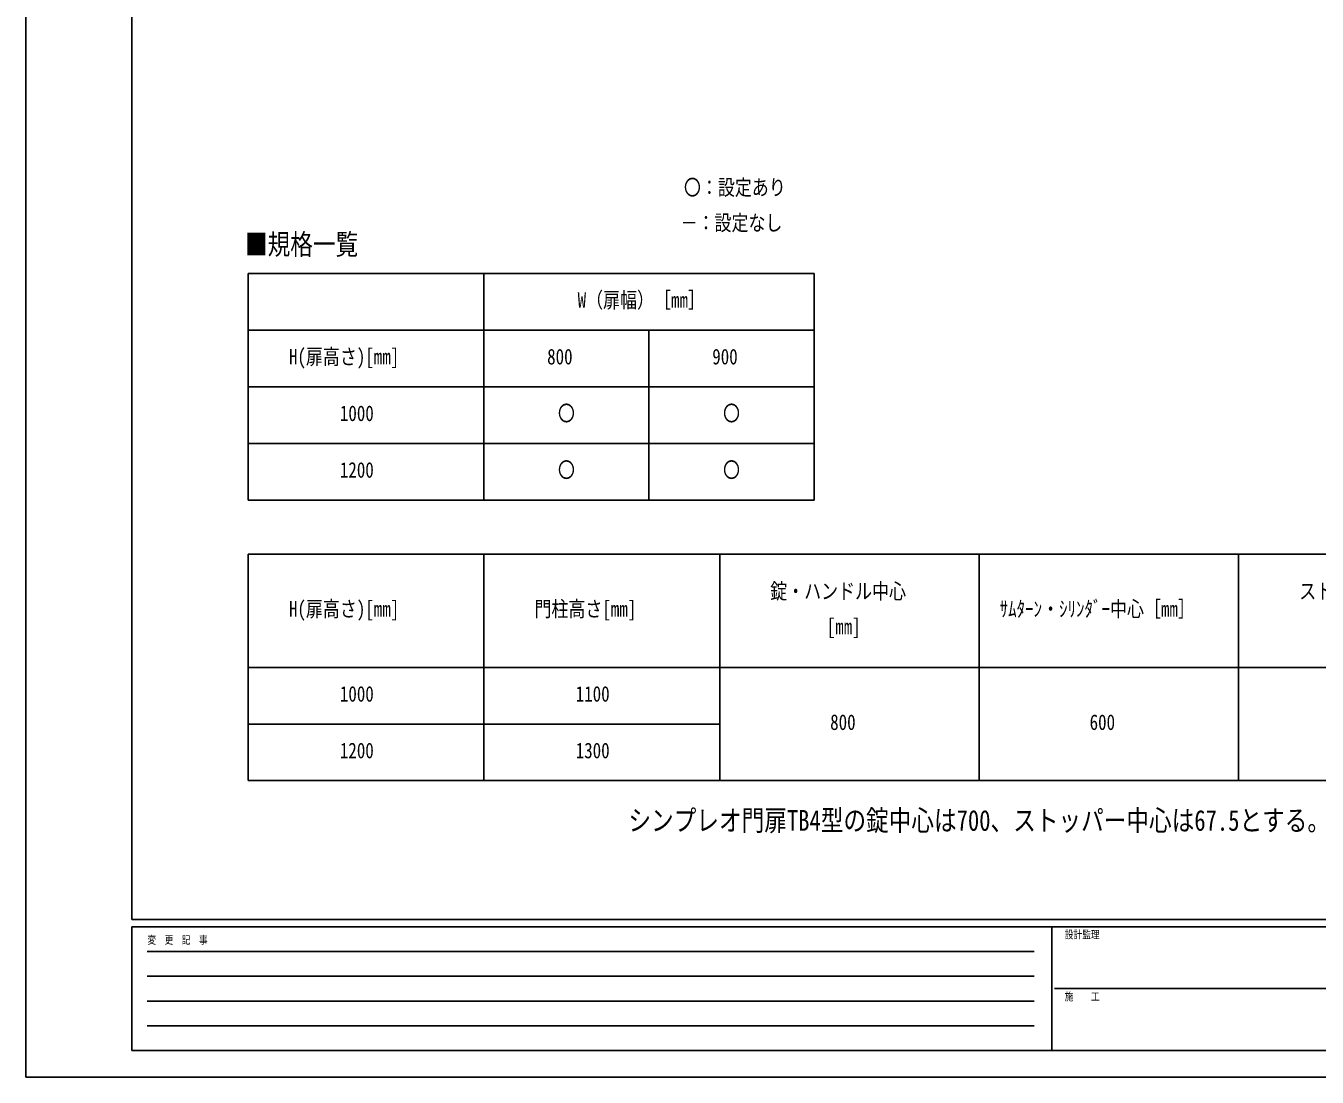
# Model space of a CAD drawing. Units: millimetres, scale not verified. Extents: x -6308 to 6308, y -4455 to 4455.
# Drawn here: x -6308 to -832, y -4455 to 0 of the extents above; entities that cross this region are included whole.
import ezdxf
from ezdxf.enums import TextEntityAlignment as Align

# ---------------------------------------------------------------- set-up
doc = ezdxf.new("R2010")
doc.units = ezdxf.units.MM
doc.header["$LTSCALE"] = 20
doc.layers.add('0-1_USER1', color=3, linetype='Continuous')
doc.layers.add('0-5_YKK_ZWAK', color=7, linetype='Continuous')
doc.styles.add('ＭＳ ゴシック', font='')
doc.styles.get('ＭＳ ゴシック').set_extended_font_data('MS Gothic')

msp = doc.modelspace()

# ---------------------------------------------------------------- linework, layer by layer
at = {"layer": '0-1_USER1'}
for p, q in [((-5365.47, -1049.51), (-2965.47, -1049.51)), ((-5365.47, -1049.51), (-5365.47, -2009.51)), ((-4365.47, -1049.51), (-4365.47, -2009.51)), ((-2965.47, -1049.51), (-2965.47, -2009.51)), ((-5365.47, -1289.51), (-2965.47, -1289.51)), ((-3665.47, -1289.51), (-3665.47, -2009.51)), ((-5365.47, -1529.51), (-2965.47, -1529.51)), ((-5365.47, -1769.51), (-2965.47, -1769.51)), ((-5365.47, -2009.51), (-2965.47, -2009.51)), ((-5365.47, -2238.5), (-65.47, -2238.5)), ((-5365.47, -2238.5), (-5365.47, -3198.5)), ((-4365.47, -2238.5), (-4365.47, -3198.5)), ((-3365.47, -2238.5), (-3365.47, -3198.5)), ((-2265.47, -2238.5), (-2265.47, -3198.5)), ((-1165.47, -2238.5), (-1165.47, -3198.5)), ((-5365.47, -2718.5), (-65.47, -2718.5)), ((-5365.47, -2958.5), (-3365.47, -2958.5)), ((-5365.47, -3198.5), (-65.47, -3198.5))]:
    msp.add_line(p, q, dxfattribs=at)
at = {"layer": '0-5_YKK_ZWAK'}
for p, q in [((-5857.47, -3787.5), (-5857.47, 4162.5)), ((5842.53, -3787.5), (-5857.47, -3787.5)), ((-1957.47, -3817.5), (-5857.47, -3817.5)), ((-5857.47, -4342.5), (-5857.47, -3817.5)), ((-1957.47, -3817.5), (-1957.47, -4342.5)), ((-7.47, -3817.5), (-1957.47, -3817.5)), ((-5793.72, -3922.5), (-2032.47, -3922.5)), ((-5793.72, -4027.5), (-2032.47, -4027.5)), ((-1946.22, -4080), (-7.47, -4080)), ((-5793.72, -4132.5), (-2032.47, -4132.5)), ((-5793.72, -4237.5), (-2032.47, -4237.5)), ((-5857.47, -4342.5), (-1957.47, -4342.5)), ((-1957.47, -4342.5), (-7.47, -4342.5))]:
    msp.add_line(p, q, dxfattribs=at)
msp.add_lwpolyline([(-6307.5, -4455), (6307.5, -4455), (6307.5, 4455), (-6307.5, 4455)], close=True, dxfattribs=at)

# ---------------------------------------------------------------- texts
at = {"layer": '0-1_USER1', "style": 'ＭＳ ゴシック', "width": 0.8}
for s, height, p in [('〇：設定あり', 65.98, (-3517.25, -737.46)), ('－：設定なし', 65.98, (-3531.65, -887.46)), ('■規格一覧', 87.98, (-5378.27, -996.14)), ('W（扉幅）［㎜］', 65.98, (-3967.87, -1214.51)), ('H(扉高さ)[mm]', 65.98, (-5191.87, -1454.51)), ('800', 65.98, (-4097.07, -1454.51)), ('900', 65.98, (-3397.07, -1454.51)), ('1000', 65.98, (-4975.87, -1694.51)), ('〇', 65.98, (-4051.47, -1694.51)), ('〇', 65.98, (-3351.47, -1694.51)), ('1200', 65.98, (-4975.87, -1934.51)), ('〇', 65.98, (-4051.47, -1934.51)), ('〇', 65.98, (-3351.47, -1934.51)), ('錠・ハンドル中心', 65.98, (-3151.47, -2448.5)), ('ストッパー中心', 65.98, (-908.27, -2448.5)), ('H(扉高さ)[mm]', 65.98, (-5191.87, -2523.5)), ('門柱高さ[mm]', 65.98, (-4151.07, -2523.5)), ('ｻﾑﾀｰﾝ・ｼﾘﾝﾀﾞｰ中心［㎜］', 65.98, (-2178.67, -2523.5)), ('[㎜]', 65.98, (-2911.47, -2598.5)), ('1000', 65.98, (-4975.87, -2883.5)), ('1100', 65.98, (-3975.87, -2883.5)), ('800', 65.98, (-2897.07, -3003.5)), ('600', 65.98, (-1797.07, -3003.5)), ('1200', 65.98, (-4975.87, -3123.5)), ('1300', 65.98, (-3975.87, -3123.5)), ('シンプレオ門扉TB4型の錠中心は700、ストッパー中心は67.5とする。', 87.98, (-3752.65, -3437.31))]:
    msp.add_text(s, height=height, dxfattribs=at).set_placement(p, align=Align.BOTTOM_LEFT)
at = {"layer": '0-5_YKK_ZWAK', "style": 'ＭＳ ゴシック', "width": 0.8}
for s, p in [('設計監理', (-1902.47, -3877.5)), ('変  更  記  事', (-5791.97, -3900)), ('施\u3000\u3000工', (-1902.47, -4140))]:
    msp.add_text(s, height=32.99, dxfattribs=at).set_placement(p, align=Align.BOTTOM_LEFT)

doc.saveas('drawing.dxf')
